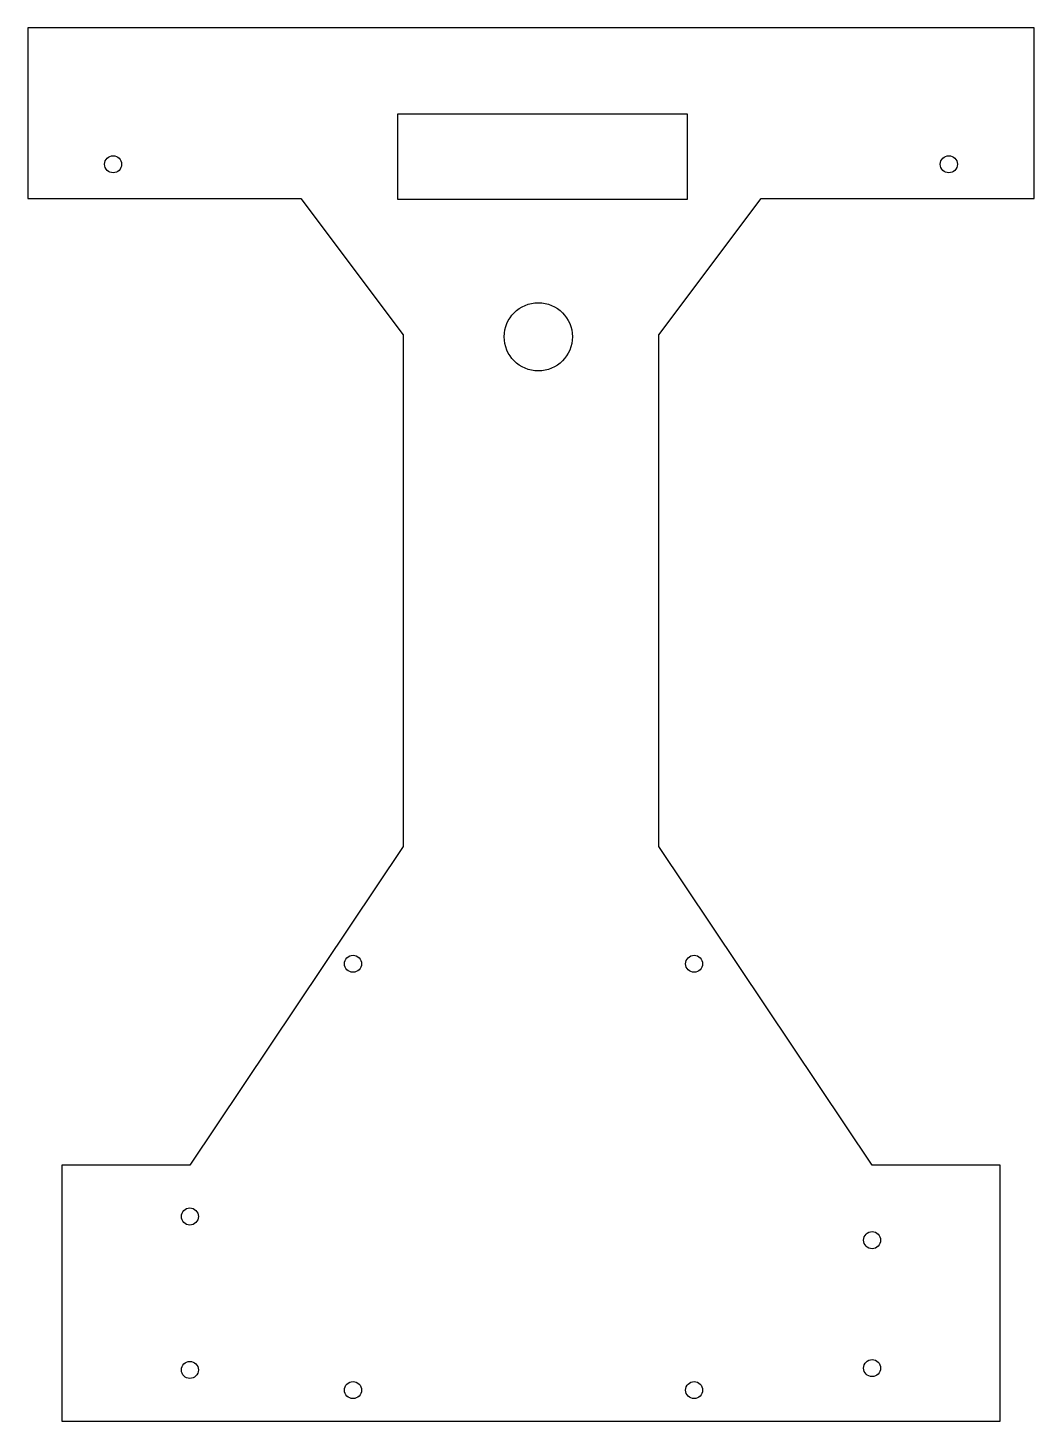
# Model space of a CAD drawing. Header units: millimetres. Extents: x -62 to 56, y -127 to 36.
import ezdxf

# ---------------------------------------------------------------- set-up
doc = ezdxf.new("R2010")
doc.units = ezdxf.units.MM
doc.layers.add('Body', color=7, linetype='CONTINUOUS')

msp = doc.modelspace()

# ---------------------------------------------------------------- linework, layer by layer
at = {"layer": 'Body'}
for p, q in [((-61.57, 36.1), (-61.57, 36.1, 10)), ((56.43, 36.1), (-61.57, 36.1)), ((56.43, 36.1, 10), (-61.57, 36.1, 10)), ((-61.57, 36.1), (-61.57, 36.1, 10)), ((-61.57, 36.1), (-61.57, 16.1)), ((-61.57, 36.1, 10), (-61.57, 16.1, 10)), ((56.43, 36.1), (-61.57, 36.1)), ((-61.57, 36.1), (-61.57, 16.1)), ((56.43, 36.1, 10), (-61.57, 36.1, 10)), ((-61.57, 36.1, 10), (-61.57, 16.1, 10)), ((56.43, 36.1), (56.43, 36.1, 10)), ((56.43, 16.1), (56.43, 36.1)), ((56.43, 16.1, 10), (56.43, 36.1, 10)), ((56.43, 36.1), (56.43, 36.1, 10)), ((56.43, 16.1), (56.43, 36.1)), ((56.43, 16.1, 10), (56.43, 36.1, 10)), ((-18.22, 26), (-18.22, 26, 10)), ((-18.22, 26), (-18.22, 16)), ((-18.22, 26, 10), (-18.22, 16, 10)), ((-18.22, 26), (-18.22, 26, 10)), ((15.78, 26), (-18.22, 26)), ((15.78, 26, 10), (-18.22, 26, 10)), ((-18.22, 26), (-18.22, 16)), ((15.78, 26), (-18.22, 26)), ((-18.22, 26, 10), (-18.22, 16, 10)), ((15.78, 26, 10), (-18.22, 26, 10)), ((15.78, 26), (15.78, 26, 10)), ((15.78, 16), (15.78, 26)), ((15.78, 16, 10), (15.78, 26, 10)), ((15.78, 26), (15.78, 26, 10)), ((15.78, 16), (15.78, 26)), ((15.78, 16, 10), (15.78, 26, 10)), ((-50.57, 20.1), (-50.57, 20.1, 10)), ((-50.57, 20.1), (-50.57, 20.1, 10)), ((47.43, 20.1), (47.43, 20.1, 10)), ((47.43, 20.1), (47.43, 20.1, 10)), ((-61.57, 16.1), (-61.57, 16.1, 10)), ((-61.57, 16.1), (-61.57, 16.1, 10)), ((-61.57, 16.1), (-29.57, 16.1)), ((-61.57, 16.1, 10), (-29.57, 16.1, 10)), ((-61.57, 16.1), (-29.57, 16.1)), ((-61.57, 16.1, 10), (-29.57, 16.1, 10)), ((-29.57, 16.1), (-29.57, 16.1, 10)), ((-29.57, 16.1), (-29.57, 16.1, 10)), ((-29.57, 16.1), (-17.57, 0.1)), ((-29.57, 16.1, 10), (-17.57, 0.1, 10)), ((-29.57, 16.1), (-17.57, 0.1)), ((-29.57, 16.1, 10), (-17.57, 0.1, 10)), ((-18.22, 16), (-18.22, 16, 10)), ((-18.22, 16), (-18.22, 16, 10)), ((-18.22, 16), (15.78, 16)), ((-18.22, 16, 10), (15.78, 16, 10)), ((-18.22, 16), (15.78, 16)), ((-18.22, 16, 10), (15.78, 16, 10)), ((12.43, 0.1), (24.43, 16.1)), ((12.43, 0.1, 10), (24.43, 16.1, 10)), ((12.43, 0.1), (24.43, 16.1)), ((12.43, 0.1, 10), (24.43, 16.1, 10)), ((15.78, 16), (15.78, 16, 10)), ((15.78, 16), (15.78, 16, 10)), ((24.43, 16.1), (24.43, 16.1, 10)), ((24.43, 16.1), (24.43, 16.1, 10)), ((24.43, 16.1), (56.43, 16.1)), ((24.43, 16.1, 10), (56.43, 16.1, 10)), ((24.43, 16.1), (56.43, 16.1)), ((24.43, 16.1, 10), (56.43, 16.1, 10)), ((56.43, 16.1), (56.43, 16.1, 10)), ((56.43, 16.1), (56.43, 16.1, 10)), ((-17.57, 0.1), (-17.57, 0.1, 10)), ((-17.57, 0.1), (-17.57, 0.1, 10)), ((-17.57, 0.1), (-17.57, -59.9)), ((-17.57, 0.1, 10), (-17.57, -59.9, 10)), ((-17.57, 0.1), (-17.57, -59.9)), ((-17.57, 0.1, 10), (-17.57, -59.9, 10)), ((12.43, 0.1), (12.43, 0.1, 10)), ((12.43, -59.9), (12.43, 0.1)), ((12.43, -59.9, 10), (12.43, 0.1, 10)), ((12.43, 0.1), (12.43, 0.1, 10)), ((12.43, -59.9), (12.43, 0.1)), ((12.43, -59.9, 10), (12.43, 0.1, 10)), ((2.29, -0.13), (2.29, -0.13, 10)), ((2.29, -0.13), (2.29, -0.13, 10)), ((-17.57, -59.9), (-42.57, -97.31)), ((-17.57, -59.9, 10), (-42.57, -97.31, 10)), ((-17.57, -59.9), (-42.57, -97.31)), ((-17.57, -59.9, 10), (-42.57, -97.31, 10)), ((-17.57, -59.9), (-17.57, -59.9, 10)), ((-17.57, -59.9), (-17.57, -59.9, 10)), ((12.43, -59.9), (12.43, -59.9, 10)), ((37.43, -97.31), (12.43, -59.9)), ((37.43, -97.31, 10), (12.43, -59.9, 10)), ((12.43, -59.9), (12.43, -59.9, 10)), ((37.43, -97.31), (12.43, -59.9)), ((37.43, -97.31, 10), (12.43, -59.9, 10)), ((-22.44, -73.67), (-22.44, -73.67, 10)), ((-22.44, -73.67), (-22.44, -73.67, 10)), ((17.56, -73.67), (17.56, -73.67, 10)), ((17.56, -73.67), (17.56, -73.67, 10)), ((-57.57, -97.31), (-57.57, -97.31, 10)), ((-57.57, -97.31), (-57.57, -127.31)), ((-57.57, -97.31, 10), (-57.57, -127.31, 10)), ((-57.57, -97.31), (-57.57, -97.31, 10)), ((-42.57, -97.31), (-57.57, -97.31)), ((-42.57, -97.31, 10), (-57.57, -97.31, 10)), ((-57.57, -97.31), (-57.57, -127.31)), ((-42.57, -97.31), (-57.57, -97.31)), ((-57.57, -97.31, 10), (-57.57, -127.31, 10)), ((-42.57, -97.31, 10), (-57.57, -97.31, 10)), ((-42.57, -97.31), (-42.57, -97.31, 10)), ((-42.57, -97.31), (-42.57, -97.31, 10)), ((37.43, -97.31), (37.43, -97.31, 10)), ((52.43, -97.31), (37.43, -97.31)), ((52.43, -97.31, 10), (37.43, -97.31, 10)), ((37.43, -97.31), (37.43, -97.31, 10)), ((52.43, -97.31), (37.43, -97.31)), ((52.43, -97.31, 10), (37.43, -97.31, 10)), ((52.43, -97.31), (52.43, -97.31, 10)), ((52.43, -127.31), (52.43, -97.31)), ((52.43, -127.31, 10), (52.43, -97.31, 10)), ((52.43, -97.31), (52.43, -97.31, 10)), ((52.43, -127.31), (52.43, -97.31)), ((52.43, -127.31, 10), (52.43, -97.31, 10)), ((-41.57, -103.31), (-41.57, -103.31, 10)), ((-41.57, -103.31), (-41.57, -103.31, 10)), ((38.43, -106.09), (38.43, -106.09, 10)), ((38.43, -106.09), (38.43, -106.09, 10)), ((-41.57, -121.31), (-41.57, -121.31, 10)), ((-41.57, -121.31), (-41.57, -121.31, 10)), ((38.43, -121.09), (38.43, -121.09, 10)), ((38.43, -121.09), (38.43, -121.09, 10)), ((-22.44, -123.67), (-22.44, -123.67, 10)), ((-22.44, -123.67), (-22.44, -123.67, 10)), ((17.56, -123.67), (17.56, -123.67, 10)), ((17.56, -123.67), (17.56, -123.67, 10)), ((-57.57, -127.31), (-57.57, -127.31, 10)), ((-57.57, -127.31), (-57.57, -127.31, 10)), ((-57.57, -127.31), (52.43, -127.31)), ((-57.57, -127.31, 10), (52.43, -127.31, 10)), ((-57.57, -127.31), (52.43, -127.31)), ((-57.57, -127.31, 10), (52.43, -127.31, 10)), ((52.43, -127.31), (52.43, -127.31, 10)), ((52.43, -127.31), (52.43, -127.31, 10))]:
    msp.add_line(p, q, dxfattribs=at)
for centre, radius in [((-51.57, 20.1), 1), ((-51.57, 20.1, 10), 1), ((-51.57, 20.1), 1), ((-51.57, 20.1, 10), 1), ((46.43, 20.1), 1), ((46.43, 20.1, 10), 1), ((46.43, 20.1), 1), ((46.43, 20.1, 10), 1), ((-1.71, -0.13), 4), ((-1.71, -0.13, 10), 4), ((-1.71, -0.13), 4), ((-1.71, -0.13, 10), 4), ((-23.44, -73.67), 1), ((-23.44, -73.67, 10), 1), ((-23.44, -73.67), 1), ((-23.44, -73.67, 10), 1), ((16.56, -73.67), 1), ((16.56, -73.67, 10), 1), ((16.56, -73.67), 1), ((16.56, -73.67, 10), 1), ((-42.57, -103.31), 1), ((-42.57, -103.31, 10), 1), ((-42.57, -103.31), 1), ((-42.57, -103.31, 10), 1), ((37.43, -106.09), 1), ((37.43, -106.09, 10), 1), ((37.43, -106.09), 1), ((37.43, -106.09, 10), 1), ((-42.57, -121.31), 1), ((-42.57, -121.31, 10), 1), ((-42.57, -121.31), 1), ((-42.57, -121.31, 10), 1), ((37.43, -121.09), 1), ((37.43, -121.09, 10), 1), ((37.43, -121.09), 1), ((37.43, -121.09, 10), 1), ((-23.44, -123.67), 1), ((-23.44, -123.67, 10), 1), ((-23.44, -123.67), 1), ((-23.44, -123.67, 10), 1), ((16.56, -123.67), 1), ((16.56, -123.67, 10), 1), ((16.56, -123.67), 1), ((16.56, -123.67, 10), 1)]:
    msp.add_circle(centre, radius, dxfattribs=at)

doc.saveas('drawing.dxf')
